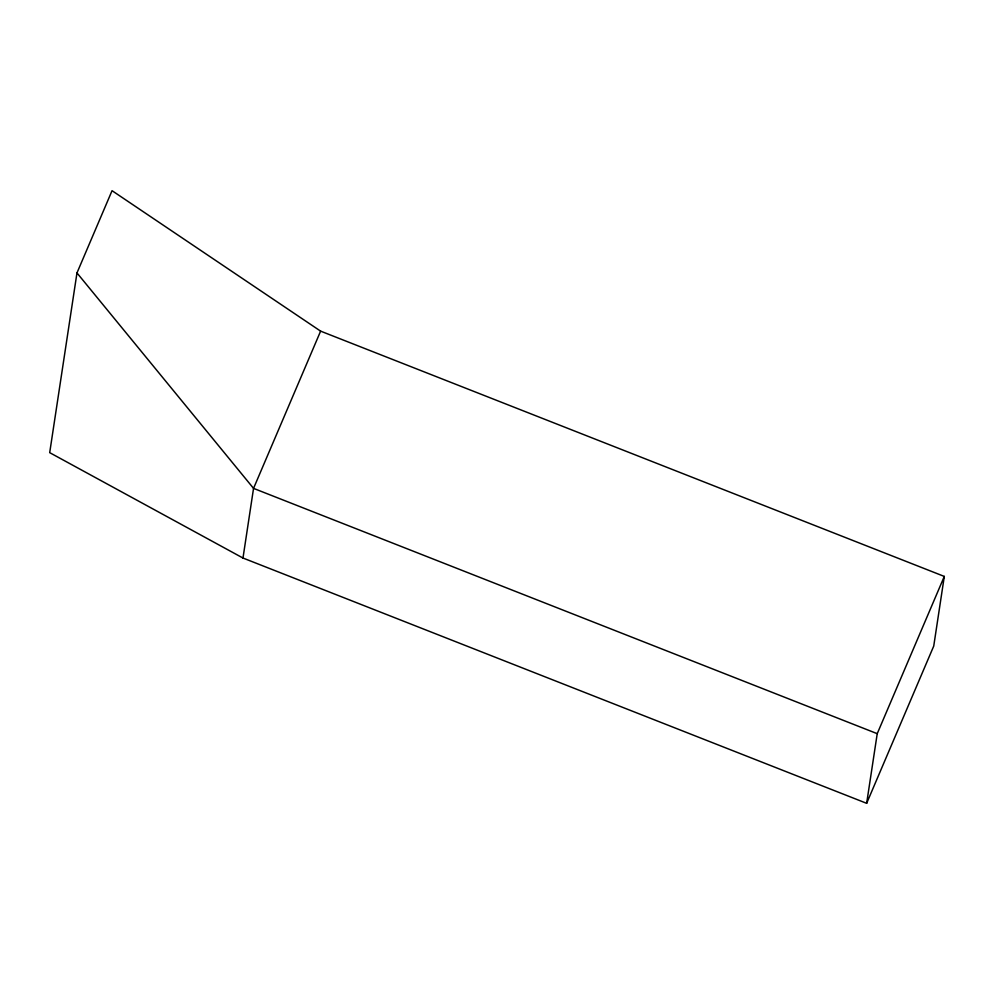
<?xml version="1.0" encoding="UTF-8"?>
<svg xmlns="http://www.w3.org/2000/svg" width="994" height="994" viewBox="0 0 994 994"><rect width="100%" height="100%" fill="white"/><g stroke="black" fill="none" stroke-linecap="round" stroke-linejoin="round"><path stroke-width="1.49" d="M76.973 272.928L49.7 452.655L242.983 558.032L866.656 803.314L933.739 646.063L944.3 576.421L320.615 331.139L112.049 190.686L76.973 272.928L253.545 488.377L877.23 733.671L866.656 803.314M242.983 558.032L253.545 488.377L320.615 331.139M877.23 733.671L944.3 576.421"/></g></svg>
